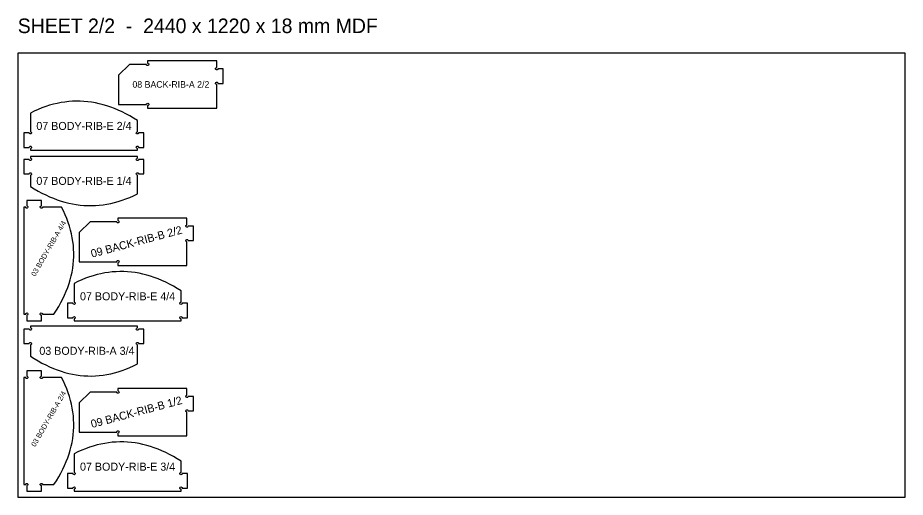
# Model space of a CAD drawing. Header units: millimetres. Extents: x 0 to 2440, y -1470 to 1317.
# Drawn here: x 0 to 2440, y -1470 to -153 of the extents above; entities that cross this region are included whole.
import ezdxf
from ezdxf.enums import TextEntityAlignment as Align

# ---------------------------------------------------------------- set-up
doc = ezdxf.new("R2010")
doc.units = ezdxf.units.MM
for name, color, linetype in [('CUT', 1, 'Continuous'), ('ENGRAVE-LABEL', 3, 'Continuous'), ('REFERENCE-SHEET', 8, 'Continuous')]:
    doc.layers.add(name, color=color, linetype=linetype)

msp = doc.modelspace()

# ---------------------------------------------------------------- linework, layer by layer
at = {"layer": 'CUT'}
for points in [[(547, -401), (547, -336.2, -2.414214), (550.2, -333), (565, -333), (565, -293), (550.2, -293, -2.414214), (547, -289.8), (547, -271), (357, -271), (357, -277.8, -2.414214), (353.8, -281), (307, -281), (277, -311), (277, -391), (353.8, -391, -2.414214), (357, -394.2), (357, -401)], [(329, -517), (329, -512.2, -2.414214), (332.2, -509), (347, -509), (347, -469), (332.2, -469, -2.414214), (329, -465.8), (329, -434.8), (318.5, -428.3), (308, -422.2), (297.5, -416.6), (287, -411.3), (276.5, -406.5), (266, -402.1), (255.5, -398.2), (245, -394.7), (234.5, -391.6), (224, -388.9), (213.5, -386.7), (203, -384.9), (192.5, -383.5), (182, -382.6), (171.5, -382.1), (161, -382), (150.5, -382.4), (140, -383.1), (129.5, -384.3), (119, -386), (108.5, -388), (98, -390.5), (87.5, -393.4), (77, -396.8), (66.5, -400.6), (56, -404.8), (45.5, -409.4), (35, -414.5), (35, -465.8, -2.414214), (31.8, -469), (17, -469), (17, -509), (31.8, -509, -2.414214), (35, -512.2), (35, -517)], [(35, -534), (35, -538.8, -2.414214), (31.8, -542), (17, -542), (17, -582), (31.8, -582, -2.414214), (35, -585.2), (35, -616.2), (45.5, -622.7), (56, -628.8), (66.5, -634.5), (77, -639.7), (87.5, -644.5), (98, -648.9), (108.5, -652.8), (119, -656.3), (129.5, -659.4), (140, -662.1), (150.5, -664.3), (161, -666.1), (171.5, -667.5), (182, -668.4), (192.5, -668.9), (203, -669), (213.5, -668.7), (224, -667.9), (234.5, -666.7), (245, -665), (255.5, -663), (266, -660.5), (276.5, -657.6), (287, -654.2), (297.5, -650.4), (308, -646.2), (318.5, -641.6), (329, -636.5), (329, -585.2, -2.414214), (332.2, -582), (347, -582), (347, -542), (332.2, -542, -2.414214), (329, -538.8), (329, -534)], [(17, -967), (21.8, -967, -2.414214), (25, -970.2), (25, -985), (65, -985), (65, -970.2, -2.414214), (68.2, -967), (99.6, -967), (106.3, -956.5), (112.6, -946), (118.4, -935.5), (123.8, -925), (128.8, -914.5), (133.3, -904), (137.4, -893.5), (141, -883), (144.2, -872.5), (146.9, -862), (149.2, -851.5), (151.1, -841), (152.5, -830.5), (153.5, -820), (154, -809.5), (154.1, -799), (153.7, -788.5), (152.9, -778), (151.7, -767.5), (150, -757), (147.9, -746.5), (145.3, -736), (142.3, -725.5), (138.8, -715), (134.9, -704.5), (130.6, -694), (125.8, -683.5), (120.5, -673), (68.2, -673, -2.414214), (65, -669.8), (65, -655), (25, -655), (25, -669.8, -2.414214), (21.8, -673), (17, -673)], [(465.3, -833), (465.3, -768.2, -2.414214), (468.5, -765), (483.3, -765), (483.3, -725), (468.5, -725, -2.414214), (465.3, -721.8), (465.3, -703), (275.3, -703), (275.3, -709.8, -2.414214), (272.1, -713), (199, -713), (169, -743), (169, -823), (272.1, -823, -2.414214), (275.3, -826.2), (275.3, -833)], [(449, -985), (449, -980.2, -2.414214), (452.2, -977), (467, -977), (467, -937), (452.2, -937, -2.414214), (449, -933.8), (449, -902.8), (438.5, -896.3), (428, -890.2), (417.5, -884.6), (407, -879.3), (396.5, -874.5), (386, -870.1), (375.5, -866.2), (365, -862.7), (354.5, -859.6), (344, -856.9), (333.5, -854.7), (323, -852.9), (312.5, -851.5), (302, -850.6), (291.5, -850.1), (281, -850), (270.5, -850.4), (260, -851.1), (249.5, -852.3), (239, -854), (228.5, -856), (218, -858.5), (207.5, -861.4), (197, -864.8), (186.5, -868.6), (176, -872.8), (165.5, -877.4), (155, -882.5), (155, -933.8, -2.414214), (151.8, -937), (137, -937), (137, -977), (151.8, -977, -2.414214), (155, -980.2), (155, -985)], [(35, -999.9), (35, -1004.7, -2.414214), (31.8, -1007.9), (17, -1007.9), (17, -1047.9), (31.8, -1047.9, -2.414214), (35, -1051.1), (35, -1082.5), (45.5, -1089.2), (56, -1095.5), (66.5, -1101.3), (77, -1106.7), (87.5, -1111.7), (98, -1116.2), (108.5, -1120.3), (119, -1123.9), (129.5, -1127.1), (140, -1129.8), (150.5, -1132.1), (161, -1134), (171.5, -1135.4), (182, -1136.4), (192.5, -1136.9), (203, -1137), (213.5, -1136.6), (224, -1135.8), (234.5, -1134.6), (245, -1132.9), (255.5, -1130.8), (266, -1128.2), (276.5, -1125.2), (287, -1121.7), (297.5, -1117.8), (308, -1113.5), (318.5, -1108.7), (329, -1103.5), (329, -1051.1, -2.414214), (332.2, -1047.9), (347, -1047.9), (347, -1007.9), (332.2, -1007.9, -2.414214), (329, -1004.7), (329, -999.9)], [(17, -1435), (21.8, -1435, -2.414214), (25, -1438.2), (25, -1453), (65, -1453), (65, -1438.2, -2.414214), (68.2, -1435), (99.6, -1435), (106.3, -1424.5), (112.6, -1414), (118.4, -1403.5), (123.8, -1393), (128.8, -1382.5), (133.3, -1372), (137.4, -1361.5), (141, -1351), (144.2, -1340.5), (146.9, -1330), (149.2, -1319.5), (151.1, -1309), (152.5, -1298.5), (153.5, -1288), (154, -1277.5), (154.1, -1267), (153.7, -1256.5), (152.9, -1246), (151.7, -1235.5), (150, -1225), (147.9, -1214.5), (145.3, -1204), (142.3, -1193.5), (138.8, -1183), (134.9, -1172.5), (130.6, -1162), (125.8, -1151.5), (120.5, -1141), (68.2, -1141, -2.414214), (65, -1137.8), (65, -1123), (25, -1123), (25, -1137.8, -2.414214), (21.8, -1141), (17, -1141)], [(465.3, -1301), (465.3, -1236.2, -2.414214), (468.5, -1233), (483.3, -1233), (483.3, -1193), (468.5, -1193, -2.414214), (465.3, -1189.8), (465.3, -1171), (275.3, -1171), (275.3, -1177.8, -2.414214), (272.1, -1181), (199, -1181), (169, -1211), (169, -1291), (272.1, -1291, -2.414214), (275.3, -1294.2), (275.3, -1301)], [(449, -1453), (449, -1448.2, -2.414214), (452.2, -1445), (467, -1445), (467, -1405), (452.2, -1405, -2.414214), (449, -1401.8), (449, -1370.8), (438.5, -1364.3), (428, -1358.2), (417.5, -1352.6), (407, -1347.3), (396.5, -1342.5), (386, -1338.1), (375.5, -1334.2), (365, -1330.7), (354.5, -1327.6), (344, -1324.9), (333.5, -1322.7), (323, -1320.9), (312.5, -1319.5), (302, -1318.6), (291.5, -1318.1), (281, -1318), (270.5, -1318.4), (260, -1319.1), (249.5, -1320.3), (239, -1322), (228.5, -1324), (218, -1326.5), (207.5, -1329.4), (197, -1332.8), (186.5, -1336.6), (176, -1340.8), (165.5, -1345.4), (155, -1350.5), (155, -1401.8, -2.414214), (151.8, -1405), (137, -1405), (137, -1445), (151.8, -1445, -2.414214), (155, -1448.2), (155, -1453)]]:
    msp.add_lwpolyline(points, format="xyb", close=True, dxfattribs=at)
at = {"layer": 'REFERENCE-SHEET'}
msp.add_lwpolyline([(0, -1470), (2440, -1470), (2440, -250), (0, -250)], close=True, dxfattribs=at)

# ---------------------------------------------------------------- texts
at = {"layer": 'ENGRAVE-LABEL'}
for s, height, p in [('08 BACK-RIB-A 2/2', 18, (421, -336)), ('07 BODY-RIB-E 2/4', 22, (182, -450)), ('07 BODY-RIB-E 1/4', 22, (182, -601)), ('07 BODY-RIB-E 4/4', 22, (302, -918)), ('03 BODY-RIB-A 3/4', 22, (190.2, -1067.8)), ('07 BODY-RIB-E 3/4', 22, (302, -1386))]:
    msp.add_text(s, height=height, dxfattribs=at).set_placement(p, align=Align.MIDDLE_CENTER)
for s, height, rotation, p in [('03 BODY-RIB-A 4/4', 14, 60, (84.9, -786.7)), ('09 BACK-RIB-B 2/2', 22, 15, (326.2, -768)), ('03 BODY-RIB-A 2/4', 14, 60, (84.9, -1254.7)), ('09 BACK-RIB-B 1/2', 22, 15, (326.2, -1236))]:
    msp.add_text(s, height=height, rotation=rotation, dxfattribs=at).set_placement(p, align=Align.MIDDLE_CENTER)
at = {"layer": 'REFERENCE-SHEET'}
msp.add_text('SHEET 2/2  -  2440 x 1220 x 18 mm MDF', height=40, dxfattribs=at).set_placement((0, -195))

doc.saveas('drawing.dxf')
